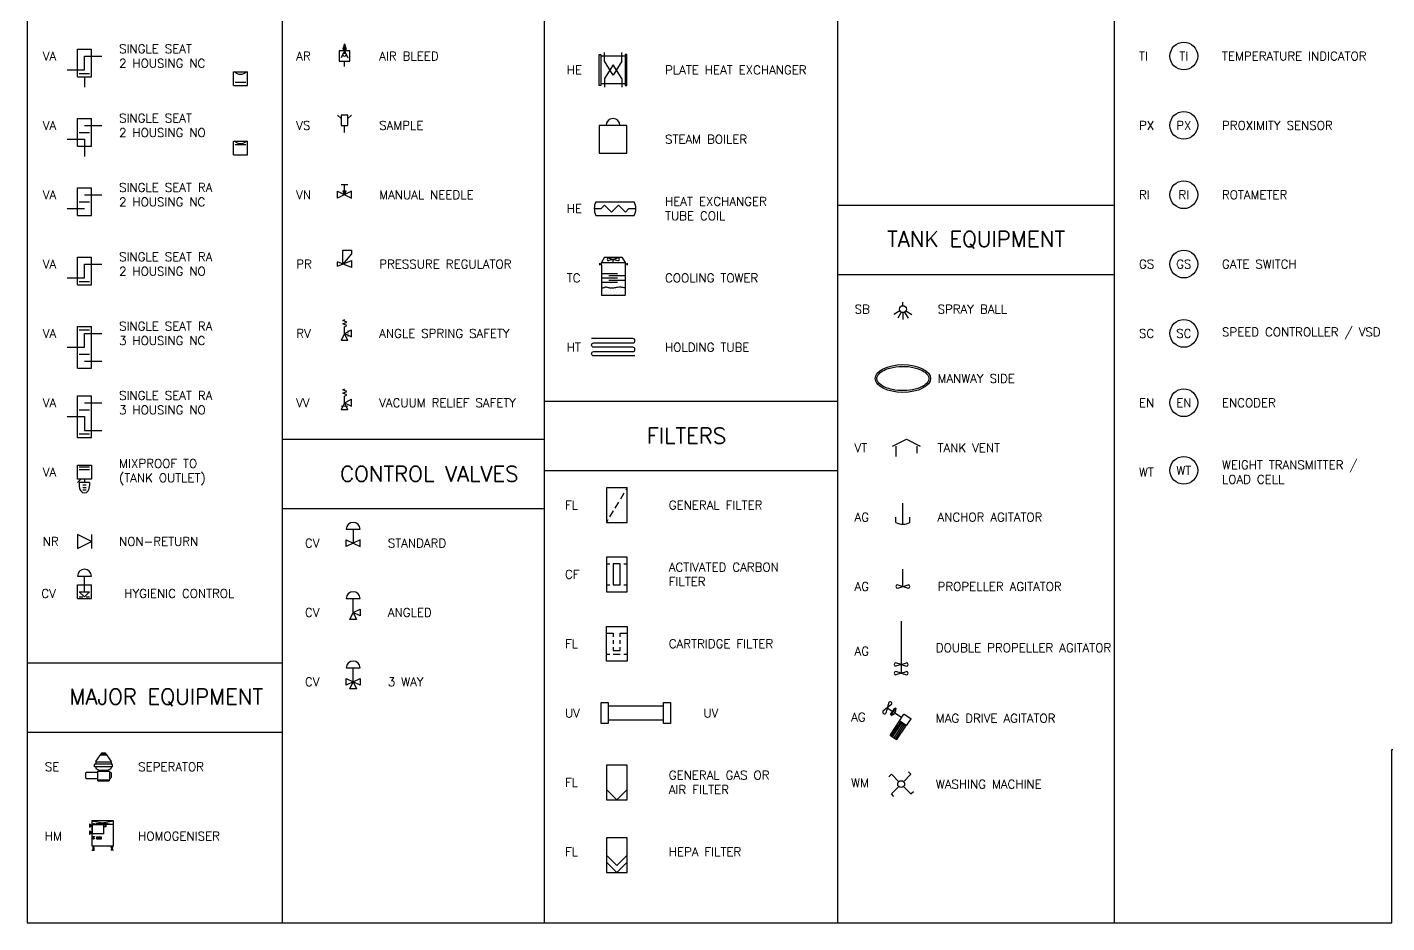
# Model space of a CAD drawing. Header units: millimetres. Extents: x -2 to 784, y -5 to 536.
# Drawn here: x -2.5 to 389.5, y -4.5 to 253.8 of the extents above; entities that cross this region are included whole.
import ezdxf
from ezdxf.enums import TextEntityAlignment as Align

# ---------------------------------------------------------------- set-up
doc = ezdxf.new("R2010")
doc.units = ezdxf.units.MM
doc.header["$MEASUREMENT"] = 0
for name, color, linetype in [('AMI_Equipment', 7, 'Continuous'), ('AMI_HygienicValves', 7, 'Continuous'), ('AMI_Instruments', 7, 'Continuous'), ('AMI_ServiceValves', 7, 'Continuous'), ('TEXT', 7, 'Continuous'), ('TEXT5', 1, 'Continuous')]:
    doc.layers.add(name, color=color, linetype=linetype)
doc.layers.add('MV', color=7, linetype='Continuous', plot=False)
doc.styles.add('AMI Standard', font='romans.shx')

# ---------------------------------------------------------------- blocks, each defined once
blk = doc.blocks.new('*U177')
at = {"color": 0, "linetype": 'ByBlock', "lineweight": -2}
for p, q in [((3, 5), (-3, 5)), ((-3, 5), (-3, -5)), ((3, 5), (2.57, 4.29)), ((3, -5), (3, 5)), ((0.51, 0.86), (-0.51, -0.86)), ((2.06, 3.43), (1.03, 1.71)), ((1.54, 2.57), (1.03, 1.71)), ((-1.03, -1.71), (-2.06, -3.43)), ((-2.57, -4.29), (-3, -5)), ((-3, -5), (3, -5))]:
    blk.add_line(p, q, dxfattribs=at)
blk = doc.blocks.new('AMI_Filter_ActivatedCarbon')
at = {"color": 0, "linetype": 'ByBlock', "lineweight": -2}
for p, q in [((-3, 0), (-3, -10)), ((3, 0), (-3, 0)), ((3, -10), (3, 0)), ((-3, -2), (-2, -2)), ((-1, -2), (-1, -8)), ((1, -2), (-1, -2)), ((1, -8), (1, -2)), ((2, -2), (3, -2)), ((-3, -8), (-2, -8)), ((-3, -10), (3, -10)), ((-1, -8), (1, -8)), ((2, -8), (3, -8))]:
    blk.add_line(p, q, dxfattribs=at)
blk = doc.blocks.new('AMI_Filter_Cartridge')
at = {"color": 0, "linetype": 'ByBlock', "lineweight": -2}
for p, q in [((-3, 0), (3, 0)), ((-3, -10), (-3, 0)), ((3, 0), (3, -10)), ((-3, -2), (-1, -2)), ((-1, -2), (-1, -3)), ((1, -2), (3, -2)), ((1, -3), (1, -2)), ((-1, -4), (-1, -5)), ((-1, -6), (-1, -7)), ((-1, -7), (1, -7)), ((1, -5), (1, -4)), ((1, -7), (1, -6)), ((-3, -8), (-2, -8)), ((3, -10), (-3, -10)), ((-1, -8), (1, -8)), ((2, -8), (3, -8))]:
    blk.add_line(p, q, dxfattribs=at)
blk = doc.blocks.new('*U235')
at = {"color": 0, "linetype": 'ByBlock', "lineweight": -2}
for points in [[(-10, 3), (-8, 3), (-8, -3), (-10, -3)], [(-8, -2), (8, -2), (8, 2), (-8, 2)], [(8, 3), (10, 3), (10, -3), (8, -3)]]:
    blk.add_lwpolyline(points, close=True, dxfattribs=at)
blk = doc.blocks.new('AMI_Filter_Gas(Air)')
at = {"color": 0, "linetype": 'ByBlock', "lineweight": -2}
for p, q in [((3, 0), (-3, 0)), ((-3, 0), (-3, -10)), ((3, -10), (3, 0)), ((0, -10), (-3, -7)), ((0, -10), (3, -7)), ((-3, -10), (3, -10))]:
    blk.add_line(p, q, dxfattribs=at)
blk = doc.blocks.new('AMI_FIlter_HEPA')
at = {"color": 0, "linetype": 'ByBlock', "lineweight": -2}
for p, q in [((-3, 0), (-3, -10)), ((3, 0), (-3, 0)), ((3, -10), (3, 0)), ((0, -8), (-3, -5)), ((0, -10), (-3, -7)), ((0, -8), (3, -5)), ((0, -10), (3, -7)), ((-3, -10), (3, -10))]:
    blk.add_line(p, q, dxfattribs=at)
blk = doc.blocks.new('*U196')
at = {"color": 7}
for points in [[(-0.62, 8), (0.62, 8)], [(-0.62, 7.62), (-0.62, 8)], [(0.62, 8), (0.62, 7.62)], [(-2.62, 4.56), (-2.38, 4.81)], [(-2.62, 4), (-2.62, 4.56)], [(2.62, 4), (-2.62, 4)], [(-2.38, 4.81), (2.38, 4.81)], [(-2.25, 5.36), (-2.25, 4.81)], [(-2.25, 4), (-2.25, 3.58)], [(-2.24, 5.44), (2.24, 5.44)], [(-2.21, 5.5), (-0.82, 7.5)], [(-0.82, 7.62), (-0.82, 7.5)], [(-0.82, 7.62), (0.82, 7.62)], [(-0.82, 7.5), (0.82, 7.5)], [(0.82, 7.62), (0.82, 7.5)], [(0.82, 7.5), (2.21, 5.5)], [(2.25, 5.36), (2.25, 4.81)], [(2.25, 4), (2.25, 3.58)], [(2.62, 4.56), (2.38, 4.81)], [(2.62, 4), (2.62, 4.56)], [(-5, 2.38), (-5.12, 2.25)], [(-5.12, 0.75), (-5.12, 2.25)], [(-5, 0.62), (-5.12, 0.75)], [(-1.75, 2.38), (-5, 2.38)], [(-5, 0.62), (-1.75, 0.62)], [(-2.25, 3.58), (-2.18, 3.47)], [(-2.18, 3.47), (-1.28, 3.01)], [(-1.75, 2.75), (1.75, 2.75)], [(-1.75, 2.75), (-1.75, 0.25)], [(-1.75, 0.25), (1.75, 0.25)], [(-1.62, 0), (-1.62, 0.25)], [(-1.62, 0), (1.62, 0)], [(-1.22, 3), (1.22, 3)], [(-1, 3), (-1, 2.75)], [(1, 3), (1, 2.75)], [(1.28, 3.01), (2.18, 3.47)], [(1.62, 0.25), (1.62, 0)], [(1.75, 2.75), (1.75, 0.25)], [(1.75, 2.38), (2.12, 2.38)], [(1.75, 0.75), (2.12, 0.75)], [(2.12, 2.38), (2.25, 2.25)], [(2.25, 0.88), (2.12, 0.75)], [(2.18, 3.47), (2.25, 3.58)], [(2.25, 2.25), (2.25, 0.88)]]:
    blk.add_lwpolyline(points, dxfattribs=at)
for centre, radius, start, end in [((-2, 5.36), 0.25, 147.5576, 180), ((2, 5.36), 0.25, 0, 32.4424), ((-1.22, 3.12), 0.125, 243.4357, 270), ((1.22, 3.12), 0.125, 270, 296.5642)]:
    blk.add_arc(centre, radius, start, end, dxfattribs=at)
blk = doc.blocks.new('AMI_Valve_AirBleed')
h = blk.add_hatch(color=256)
h.dxf.hatch_style = 1
h.paths.add_polyline_path([(-0.5, 5), (0.5, 5), (0, 6.5)])
for p, q in [((0, 4.5), (-1, 2.5)), ((0, 6.5), (-0.5, 5)), ((-0.5, 5), (0.5, 5)), ((0, 6.5), (0, 4.5)), ((0, 6.5), (0.5, 5)), ((0, 4.5), (1, 2.5)), ((0, 0), (0, 1.5))]:
    blk.add_line(p, q)
blk.add_lwpolyline([(-1.5, 1.5), (1.5, 1.5), (1.5, 4.5), (-1.5, 4.5)], close=True)
blk.add_circle((0, 3.38), 0.5)
blk = doc.blocks.new('*U229')
for p, q in [((-1, 4), (-2, 5)), ((1, 4), (2, 5)), ((0, 0), (0, 2))]:
    blk.add_line(p, q)
blk.add_lwpolyline([(-1, 2), (1, 2), (1, 5), (-1, 5)], close=True)
blk = doc.blocks.new('AMI_Equip_Homogeniser')
at = {"color": 0}
for p, q in [((0.12, 2.41), (0, 2.41)), ((0, 2.41), (0, 1.59)), ((0, 1.59), (0.12, 1.59)), ((0, 0.41), (0, -0.41)), ((0.12, 0.41), (0, 0.41)), ((0.12, 1.59), (0.12, 2.41)), ((0.68, 2.19), (0.12, 2.19)), ((0.68, 1.81), (0.12, 1.81)), ((0.12, -0.41), (0.12, 0.41)), ((0.74, 0.19), (0.12, 0.19)), ((0.44, 2.07), (0.17, 2)), ((0.5, 2), (0.17, 2)), ((0.44, 1.93), (0.17, 2)), ((0.17, 0), (0.5, 0)), ((0.23, 0.07), (0.5, 0)), ((0.23, -0.07), (0.5, 0)), ((6.88, 3.39), (0.62, 3.39)), ((0.62, 3.39), (0.62, 2.19)), ((6.88, 2.31), (0.62, 2.31)), ((0.62, 1.81), (0.62, 0.19)), ((0.74, -0.3), (0.74, 0.26)), ((0.74, 0.26), (0.84, 0.26)), ((0.84, -0.3), (0.84, 2.31)), ((0.84, 2.31), (4.04, 2.31)), ((1.05, 2.5), (3.81, 2.5)), ((1.05, 2.31), (1.05, 2.5)), ((1.1, 2.5), (1.1, 2.67)), ((1.1, 2.67), (1.33, 2.67)), ((1.33, 2.67), (1.33, 2.5)), ((1.93, 2.67), (2.17, 2.67)), ((1.93, 2.5), (1.93, 2.67)), ((2.17, 2.67), (2.17, 2.5)), ((2.21, 2.31), (2.21, 2.5)), ((2.25, 2.67), (2.49, 2.67)), ((2.25, 2.5), (2.25, 2.67)), ((2.49, 2.67), (2.49, 2.5)), ((2.76, 2.5), (2.76, 2.67)), ((2.76, 2.67), (2.99, 2.67)), ((2.99, 2.5), (2.99, 2.67)), ((3.03, 2.31), (3.03, 2.5)), ((3.05, 2.67), (3.05, 2.5)), ((3.05, 2.67), (3.28, 2.67)), ((3.28, 2.67), (3.28, 2.5)), ((3.56, 2.5), (3.56, 2.67)), ((3.56, 2.67), (3.79, 2.67)), ((3.79, 2.67), (3.79, 2.5)), ((3.81, 2.5), (3.81, 2.31)), ((4.04, 2.31), (4.04, -0.3)), ((4.69, 1.69), (4.04, 1.69)), ((4.54, 2.77), (4.21, 2.77)), ((4.21, 2.64), (4.21, 2.77)), ((4.21, 2.64), (4.54, 2.64)), ((4.25, 2.31), (4.25, 2.64)), ((4.5, 2.31), (4.5, 2.64)), ((4.54, 2.64), (4.54, 2.77)), ((4.69, 2.31), (4.69, 1.69)), ((6.88, -3.75), (6.88, 3.39)), ((0, -0.41), (0.12, -0.41)), ((0.74, -0.19), (0.12, -0.19)), ((0.62, -0.19), (0.62, -3.75)), ((0.62, -3.75), (6.88, -3.75)), ((0.84, -0.3), (0.74, -0.3)), ((4.04, -0.3), (0.84, -0.3))]:
    blk.add_line(p, q, dxfattribs=at)
for p, q in [((0.12, 2.41), (0, 2.41)), ((0, 2.41), (0, 1.59)), ((0.12, 2.41), (0, 2.41)), ((0, 2.41), (0, 1.59)), ((0, 1.59), (0.12, 1.59)), ((0, 1.59), (0.12, 1.59)), ((0, 0.41), (0, -0.41)), ((0.12, 0.41), (0, 0.41)), ((0, 0.41), (0, -0.41)), ((0.12, 0.41), (0, 0.41)), ((0.12, 1.59), (0.12, 2.41)), ((0.12, 1.59), (0.12, 2.41)), ((0.68, 2.19), (0.12, 2.19)), ((0.68, 2.19), (0.12, 2.19)), ((0.68, 1.81), (0.12, 1.81)), ((0.68, 1.81), (0.12, 1.81)), ((0.12, -0.41), (0.12, 0.41)), ((0.12, -0.41), (0.12, 0.41)), ((0.74, 0.19), (0.12, 0.19)), ((0.74, 0.19), (0.12, 0.19)), ((6.88, 3.39), (0.62, 3.39)), ((0.62, 3.39), (4.25, 2.77)), ((0.62, 3.39), (0.62, 2.19)), ((6.88, 3.39), (0.62, 3.39)), ((0.62, 3.39), (0.62, 2.19)), ((0.62, 2.31), (1.05, 2.4)), ((6.88, 2.31), (0.62, 2.31)), ((6.88, 2.31), (0.62, 2.31)), ((0.62, 1.81), (0.62, 0.19)), ((0.62, 1.81), (0.62, 0.19)), ((0.74, -0.3), (0.74, 0.26)), ((0.74, 0.26), (0.84, 0.26)), ((0.74, -0.3), (0.74, 0.26)), ((0.74, 0.26), (0.84, 0.26)), ((0.84, -0.3), (0.84, 2.31)), ((0.84, 2.31), (4.04, 2.31)), ((0.84, -0.3), (0.84, 2.31)), ((0.84, 2.31), (4.04, 2.31)), ((1.05, 2.5), (3.81, 2.5)), ((1.05, 2.31), (1.05, 2.5)), ((1.05, 2.5), (3.81, 2.5)), ((1.05, 2.31), (1.05, 2.5)), ((1.1, 2.5), (1.1, 2.67)), ((1.1, 2.67), (1.33, 2.67)), ((1.1, 2.5), (1.1, 2.67)), ((1.1, 2.67), (1.33, 2.67)), ((1.33, 2.67), (1.33, 2.5)), ((1.33, 2.67), (1.33, 2.5)), ((1.49, 2.5), (1.93, 2.53)), ((1.93, 2.67), (2.17, 2.67)), ((1.93, 2.5), (1.93, 2.67)), ((1.93, 2.67), (2.17, 2.67)), ((1.93, 2.5), (1.93, 2.67)), ((2.17, 2.67), (2.17, 2.5)), ((2.17, 2.67), (2.17, 2.5)), ((2.17, 2.58), (2.25, 2.6)), ((2.21, 2.31), (2.21, 2.5)), ((2.21, 2.31), (2.21, 2.5)), ((2.25, 2.67), (2.49, 2.67)), ((2.25, 2.5), (2.25, 2.67)), ((2.25, 2.67), (2.49, 2.67)), ((2.25, 2.5), (2.25, 2.67)), ((2.49, 2.65), (6.88, 3.39)), ((2.49, 2.67), (2.49, 2.5)), ((2.49, 2.67), (2.49, 2.5)), ((2.76, 2.5), (2.76, 2.67)), ((2.76, 2.67), (2.99, 2.67)), ((2.76, 2.5), (2.76, 2.67)), ((2.76, 2.67), (2.99, 2.67)), ((2.99, 2.5), (2.99, 2.67)), ((2.99, 2.5), (2.99, 2.67)), ((3.03, 2.31), (3.03, 2.5)), ((3.03, 2.31), (3.03, 2.5)), ((3.05, 2.67), (3.05, 2.5)), ((3.05, 2.67), (3.28, 2.67)), ((3.05, 2.67), (3.05, 2.5)), ((3.05, 2.67), (3.28, 2.67)), ((3.28, 2.67), (3.28, 2.5)), ((3.28, 2.67), (3.28, 2.5)), ((3.56, 2.5), (3.56, 2.67)), ((3.56, 2.67), (3.79, 2.67)), ((3.56, 2.5), (3.56, 2.67)), ((3.56, 2.67), (3.79, 2.67)), ((3.79, 2.67), (3.79, 2.5)), ((3.79, 2.67), (3.79, 2.5)), ((3.81, 2.5), (3.81, 2.31)), ((3.81, 2.5), (3.81, 2.31)), ((4.04, 2.31), (4.04, -0.3)), ((4.04, 2.31), (4.04, -0.3)), ((4.69, 1.69), (4.04, 1.69)), ((4.69, 1.69), (4.04, 1.69)), ((4.09, 0.1), (4.04, 0.1)), ((4.09, -0.23), (4.09, 0.1)), ((4.54, 2.77), (4.21, 2.77)), ((4.21, 2.64), (4.21, 2.77)), ((4.54, 2.77), (4.21, 2.77)), ((4.21, 2.64), (4.21, 2.77)), ((4.21, 2.64), (4.54, 2.64)), ((4.21, 2.64), (4.54, 2.64)), ((4.25, 2.31), (4.25, 2.64)), ((4.25, 2.31), (4.25, 2.64)), ((4.5, 2.31), (4.5, 2.64)), ((4.5, 2.31), (4.5, 2.64)), ((4.54, 2.64), (4.54, 2.77)), ((4.54, 2.64), (4.54, 2.77)), ((4.54, 2.72), (6.88, 2.31)), ((4.69, 2.31), (4.69, 1.69)), ((4.69, 2.31), (4.69, 1.69)), ((6.88, -3.75), (6.88, 3.39)), ((6.88, -3.75), (6.88, 3.39)), ((0, -0.41), (0.12, -0.41)), ((0, -0.41), (0.12, -0.41)), ((0.74, -0.19), (0.12, -0.19)), ((0.74, -0.19), (0.12, -0.19)), ((0.62, -0.19), (0.62, -3.75)), ((0.62, -0.19), (0.62, -3.75)), ((0.62, -3.75), (6.88, -3.75)), ((0.62, -3.75), (6.88, -3.75)), ((0.84, -0.3), (0.74, -0.3)), ((0.84, -0.3), (0.74, -0.3)), ((4.04, -0.3), (0.84, -0.3)), ((4.04, -0.3), (0.84, -0.3)), ((0.88, -3.75), (0.88, -4.24)), ((0.92, -1.18), (0.92, -1.06)), ((0.92, -1.06), (1.42, -1.06)), ((1.42, -1.18), (0.92, -1.18)), ((0.92, -1.58), (1.42, -1.58)), ((0.92, -1.71), (0.92, -1.58)), ((1.42, -1.71), (0.92, -1.71)), ((1.26, -4.24), (1.26, -3.75)), ((1.42, -1.06), (1.42, -1.18)), ((1.42, -1.58), (1.42, -1.71)), ((2.08, -1.23), (3.33, -1.23)), ((2.08, -1.85), (2.08, -1.23)), ((2.08, -1.35), (3.33, -1.35)), ((3.33, -1.85), (2.08, -1.85)), ((3.33, -1.23), (3.33, -1.85)), ((4.04, -0.23), (4.09, -0.23)), ((4.56, -3.86), (4.56, -3.75)), ((5.1, -3.86), (4.56, -3.86)), ((5.1, -3.75), (5.1, -3.86)), ((6.24, -4.24), (6.24, -3.75)), ((6.62, -3.75), (6.62, -4.24)), ((0.62, -5), (1.42, -5)), ((0.88, -4.09), (1.26, -4.09)), ((0.88, -4.24), (1.26, -4.24)), ((0.96, -4.24), (0.96, -5)), ((1.18, -4.24), (1.18, -5)), ((6.88, -5), (6.08, -5)), ((6.62, -4.09), (6.24, -4.09)), ((6.62, -4.24), (6.24, -4.24)), ((6.32, -4.24), (6.32, -5)), ((6.54, -4.24), (6.54, -5))]:
    blk.add_line(p, q)
at = {"linetype": 'Continuous'}
for p, q in [((0.44, 2.07), (0.17, 2)), ((0.5, 2), (0.17, 2)), ((0.44, 1.93), (0.17, 2)), ((0.17, 0), (0.5, 0)), ((0.23, 0.07), (0.5, 0)), ((0.23, -0.07), (0.5, 0))]:
    blk.add_line(p, q, dxfattribs=at)
at = {"color": 0}
blk.add_circle((4.38, 1.99), 0.281, dxfattribs=at)
for centre, radius in [((4.38, 1.99), 0.281), ((4.38, 1.99), 0.281), ((1.17, -1.27), 0.0896), ((1.17, -1.8), 0.0896), ((2.56, -1.61), 0.0625), ((2.68, -1.61), 0.0625), ((2.81, -1.61), 0.0625)]:
    blk.add_circle(centre, radius)
blk.add_arc((0.96, 2), 0.332, 109.8327, 250.1673, dxfattribs=at)
blk.add_arc((0.96, 2), 0.332, 109.8327, 250.1673)
blk.add_arc((0.96, 2), 0.332, 109.8327, 250.1673)
blk = doc.blocks.new('AMI_HeatExchanger_CoolingTower')
at = {"color": 0}
for p, q in [((-4, 9.31), (-4, 8.69)), ((-4, 9), (-3.44, 9)), ((-2.5, 11), (-3.44, 9.44)), ((-3.44, 9.44), (3.44, 9.44)), ((-3.44, 8.75), (-3.44, 9.44)), ((-3.44, 8.75), (-3.44, 0)), ((-2.5, 11), (2.5, 11)), ((1.3, 10.75), (-1.31, 10.04)), ((-1.31, 10.71), (1.3, 10)), ((0, 9.44), (0, 10.38)), ((2.5, 11), (3.44, 9.44)), ((3.44, 9.44), (3.44, 0)), ((4, 9), (3.44, 9)), ((4, 9.31), (4, 8.69)), ((-3.44, 6.25), (1.25, 6.25)), ((-3.44, 5), (1.25, 5)), ((3.44, 5.62), (-1.25, 5.62)), ((-1.25, 4.38), (3.44, 4.38)), ((-3.44, 3.75), (1.25, 3.75)), ((-3.4, 2.05), (-3.44, 2.05)), ((-3.44, 0), (3.44, 0)), ((-3.21, 2.06), (-3.4, 2.05)), ((-3.03, 2.09), (-3.21, 2.06)), ((-2.87, 2.14), (-3.03, 2.09)), ((-3.01, 1.39), (-3.01, 1.39)), ((-2.73, 2.19), (-2.87, 2.14)), ((-2.58, 2.24), (-2.73, 2.19)), ((-2.73, 0.55), (-2.73, 0.55)), ((-2.45, 2.28), (-2.58, 2.24)), ((-2.3, 2.32), (-2.45, 2.28)), ((-2.45, 1.95), (-2.45, 1.95)), ((-2.15, 2.33), (-2.3, 2.32)), ((-2.17, 1.11), (-2.17, 1.11)), ((-1.99, 2.32), (-2.15, 2.33)), ((-1.81, 2.28), (-1.99, 2.32)), ((-1.89, 0.27), (-1.89, 0.27)), ((-1.63, 2.24), (-1.81, 2.28)), ((-1.42, 2.19), (-1.63, 2.24)), ((-1.61, 1.67), (-1.61, 1.67)), ((-1.21, 2.14), (-1.42, 2.19)), ((-1.33, 0.83), (-1.33, 0.83)), ((-0.98, 2.09), (-1.21, 2.14)), ((-0.74, 2.06), (-0.98, 2.09)), ((-0.77, 1.39), (-0.77, 1.39)), ((-0.49, 2.05), (-0.74, 2.06)), ((-0.22, 2.06), (-0.49, 2.05)), ((-0.49, 0.55), (-0.49, 0.55)), ((0.06, 2.09), (-0.22, 2.06)), ((-0.21, 1.95), (-0.21, 1.95)), ((0.35, 2.14), (0.06, 2.09)), ((0.07, 1.11), (0.07, 1.11)), ((0.64, 2.19), (0.35, 2.14)), ((0.35, 0.27), (0.35, 0.27)), ((0.63, 1.67), (0.63, 1.67)), ((0.94, 2.24), (0.64, 2.19)), ((0.91, 0.83), (0.91, 0.83)), ((1.25, 2.28), (0.94, 2.24)), ((1.19, 2.23), (1.19, 2.23)), ((1.56, 2.32), (1.25, 2.28)), ((1.47, 1.39), (1.47, 1.39)), ((1.87, 2.33), (1.56, 2.32)), ((1.76, 0.55), (1.76, 0.55)), ((2.19, 2.32), (1.87, 2.33)), ((2.04, 1.95), (2.04, 1.95)), ((2.5, 2.29), (2.19, 2.32)), ((2.32, 1.11), (2.32, 1.11)), ((2.81, 2.24), (2.5, 2.29)), ((2.6, 0.27), (2.6, 0.27)), ((3.12, 2.2), (2.81, 2.24)), ((2.88, 1.67), (2.88, 1.67)), ((3.44, 2.15), (3.12, 2.2)), ((3.16, 0.83), (3.16, 0.83)), ((3.44, 2.15), (3.44, 2.15))]:
    blk.add_line(p, q, dxfattribs=at)
for centre, radius, start, end in [((-1.41, 10.38), 0.352, 74.6476, 285.3524), ((1.41, 10.38), 0.393, 254.6476, 105.3524)]:
    blk.add_arc(centre, radius, start, end, dxfattribs=at)
blk = doc.blocks.new('*U199')
at = {"extrusion": (1.22465e-16, 0, -1)}
for p, q in [((2, 0), (-2, 2)), ((-2, 2), (-2, -2)), ((-2, -2), (2, 0)), ((2, 2), (2, -2))]:
    blk.add_line(p, q, dxfattribs=at)
blk = doc.blocks.new('*U230')
h = blk.add_hatch(color=256)
h.dxf.hatch_style = 1
h.paths.add_polyline_path([(0.5, 1), (-0.5, 1), (0, 0)])
at = {"color": 0, "linetype": 'ByBlock', "lineweight": -2}
for p, q in [((2, 1), (-2, -1)), ((-2, 1), (2, -1)), ((-2, -1), (-2, 1)), ((2, -1), (2, 1))]:
    blk.add_line(p, q, dxfattribs=at)
for p, q in [((-1, 3), (1, 3)), ((0.5, 1), (-0.5, 1)), ((-0.5, 1), (0, 0)), ((0, 0), (0, 3)), ((0, 0), (0.5, 1))]:
    blk.add_line(p, q)
blk = doc.blocks.new('*U206')
for p, q in [((-2, 2), (2, 2)), ((-2, -2), (-2, 2)), ((2, -2), (2, 2)), ((-2, -6), (-2, -2)), ((2, -6), (2, -2)), ((-2, -6), (2, -6)), ((-1.5, -5), (1.5, -5))]:
    blk.add_line(p, q)
blk = doc.blocks.new('*U205')
for p, q in [((-2, 2), (2, 2)), ((-2, -2), (-2, 2)), ((2, -2), (2, 2)), ((-2, -6), (-2, -2)), ((-1.5, -2), (1.5, -2)), ((2, -6), (2, -2)), ((-2, -6), (2, -6))]:
    blk.add_line(p, q)
blk = doc.blocks.new('*U204')
for p, q in [((-2, 2), (2, 2)), ((-2, -2), (-2, 2)), ((2, -2), (2, 2)), ((-2, -6), (-2, -2)), ((-1.5, -2), (1.5, -2)), ((2, -6), (2, -2)), ((-2, -6), (2, -6))]:
    blk.add_line(p, q)
blk = doc.blocks.new('*U203')
for p, q in [((-2, 2), (2, 2)), ((-2, -2), (-2, 2)), ((2, -2), (2, 2)), ((-2, -6), (-2, -2)), ((2, -6), (2, -2)), ((-2, -6), (2, -6)), ((-1.5, -5), (1.5, -5))]:
    blk.add_line(p, q)
blk = doc.blocks.new('*U202')
for p, q in [((-2, 2), (2, 2)), ((-2, -2), (-2, 2)), ((-1.5, 1), (1.5, 1)), ((2, -2), (2, 2)), ((-2, -6), (-2, -2)), ((2, -6), (2, -2)), ((-2, -10), (-2, -6)), ((-1.5, -6), (1.5, -6)), ((2, -10), (2, -6)), ((-2, -10), (2, -10))]:
    blk.add_line(p, q)
blk = doc.blocks.new('*U201')
for p, q in [((-2, 2), (2, 2)), ((-2, -2), (-2, 2)), ((2, -2), (2, 2)), ((-2, -6), (-2, -2)), ((-1.5, -2), (1.5, -2)), ((2, -6), (2, -2)), ((-2, -10), (-2, -6)), ((2, -10), (2, -6)), ((-2, -10), (2, -10)), ((-1.5, -9), (1.5, -9))]:
    blk.add_line(p, q)
blk = doc.blocks.new('*U245')
at = {"color": 0, "linetype": 'ByBlock', "lineweight": -2}
for p, q in [((-2, 4), (2, 4)), ((0, 4), (0, 0)), ((2, 1), (-2, -1)), ((-2, 1), (2, -1)), ((-2, -1), (-2, 1)), ((2, -1), (2, 1))]:
    blk.add_line(p, q, dxfattribs=at)
blk.add_arc((0, 4), 2, 0, 180, dxfattribs=at)
blk = doc.blocks.new('*U231')
for p, q in [((0, 0), (0, 4)), ((0, 4), (2.5, 4)), ((2.5, 4), (2.5, 3)), ((2.5, 3), (0, 0))]:
    blk.add_line(p, q)
at = {"color": 0, "linetype": 'ByBlock', "lineweight": -2}
for p, q in [((-1.5, -0.625), (2.5, 1)), ((-1.5, -0.625), (-1.5, 0.625)), ((2.5, -1), (-1.5, 0.625)), ((2.5, 1), (2.5, -1))]:
    blk.add_line(p, q, dxfattribs=at)
blk = doc.blocks.new('*U160')
at = {"color": 0, "linetype": 'ByBlock', "lineweight": -2}
for p, q in [((-0.45, 3.7), (0.12, 4)), ((0, 0), (-1, -2)), ((0.69, 3.26), (-0.45, 3.7)), ((-0.45, 2.75), (0.69, 3.26)), ((0.69, 2.25), (-0.45, 2.75)), ((0, 1.92), (0.69, 2.25)), ((0, 0), (0, 1.92)), ((0, 0), (2, 1)), ((0, 0), (2, -1)), ((1, -2), (0, 0)), ((2, -1), (2, 1)), ((1, -2), (-1, -2))]:
    blk.add_line(p, q, dxfattribs=at)
at = {"color": 0, "linetype": 'ByBlock', "lineweight": -2, "const_width": 0.25}
blk.add_lwpolyline([(1, 1), (1, -1)], dxfattribs=at)
blk = doc.blocks.new('*U200')
for p, q in [((-1.5, 1.5), (1.5, 1.5)), ((-1.5, 0.75), (1.5, 0.75)), ((-1, -2), (-2, -3))]:
    blk.add_line(p, q)
blk.add_lwpolyline([(-2, 2), (2, 2), (2, -2), (-2, -2)], close=True)
blk = doc.blocks.new('*U197')
for p, q in [((-2, 4), (2, 4)), ((0, 0), (0, 4)), ((-2, -1), (-2, 1)), ((-2, 1), (0, 0)), ((0, 0), (-2, -1)), ((-1, -2), (0, 0)), ((0, 0), (2, 1)), ((2, -1), (0, 0)), ((0, 0), (1, -2)), ((2, 1), (2, -1)), ((1, -2), (-1, -2))]:
    blk.add_line(p, q)
blk.add_arc((0, 4), 2, 0, 180)
blk = doc.blocks.new('*U234')
for p, q in [((7, 8), (-7, 8)), ((-5, 5), (-5, 10)), ((5, 5), (5, 10)), ((0, -3), (-5, 5)), ((0, 3), (-5, -5)), ((5, 5), (0, -3)), ((5, -5), (0, 3)), ((-5, -5), (-5, -10)), ((5, -5), (5, -10)), ((7, -8), (-7, -8))]:
    blk.add_line(p, q)
for points in [[(-8, 9), (-7, 9), (-7, -9), (-8, -9)], [(8, 9), (7, 9), (7, -9), (8, -9)]]:
    blk.add_lwpolyline(points, close=True)
blk = doc.blocks.new('AMI_HeatExchanger_SteamBoiler')
at = {"color": 0, "linetype": 'ByBlock', "lineweight": -2}
for p, q in [((0, 8), (0, 0)), ((8, 8), (0, 8)), ((8, 0), (8, 8)), ((0, 0), (8, 0))]:
    blk.add_line(p, q, dxfattribs=at)
blk.add_arc((4, 8), 2, 0, 180, dxfattribs=at)
blk = doc.blocks.new('*U176')
at = {"color": 0, "linetype": 'ByBlock', "lineweight": -2}
for p, q in [((0, 0), (2, 0)), ((0.5, 2), (11.5, 2)), ((2, 0), (3, 1)), ((3, 1), (5, -1)), ((5, -1), (7, 1)), ((7, 1), (9, -1)), ((9, -1), (10, 0)), ((10, 0), (12, 0)), ((0.5, -2), (11.5, -2))]:
    blk.add_line(p, q, dxfattribs=at)
for centre, radius, start, end in [((4.25, 0), 4.25, 151.9275, 208.0725), ((7.67, 0), 4.32, 332.4221, 27.5779)]:
    blk.add_arc(centre, radius, start, end, dxfattribs=at)
blk = doc.blocks.new('*U198')
at = {"color": 0}
for p, q in [((-2, 4), (2, 4)), ((0, 0), (0, 4)), ((-1, -2), (0, 0)), ((0, 0), (2, 1)), ((2, -1), (0, 0)), ((0, 0), (1, -2)), ((2, 1), (2, -1)), ((1, -2), (-1, -2))]:
    blk.add_line(p, q, dxfattribs=at)
blk.add_arc((0, 4), 2, 0, 180, dxfattribs=at)
blk = doc.blocks.new('AMI_SSVA_1H_NC')
at = {"color": 0}
for p, q in [((-2, 2), (2, 2)), ((-2, -2), (-2, 2)), ((2, -2), (2, 2)), ((-2, -2), (2, -2)), ((-1.5, -1), (1.5, -1))]:
    blk.add_line(p, q, dxfattribs=at)
blk.add_arc((0, 3.65), 2.4, 223.2638, 316.7362, dxfattribs=at)
blk = doc.blocks.new('*U158')
at = {"color": 0}
for p, q in [((-2, 2), (2, 2)), ((-2, -2), (-2, 2)), ((-1.5, 1), (1.5, 1)), ((2, -2), (2, 2)), ((-2, -2), (2, -2))]:
    blk.add_line(p, q, dxfattribs=at)
blk.add_arc((0, 3.65), 2.4, 223.2638, 316.7362, dxfattribs=at)
blk = doc.blocks.new('AMI_ThinkTop3Sol_180Deg')
for p, q in [((0, 0), (0, -1)), ((1.5, -1), (-1.5, -1)), ((-1.5, -1), (-1.5, -2)), ((0.5, -1.75), (-0.5, -1.75)), ((0.5, -2.5), (-0.5, -2.5)), ((0.5, -3.25), (-0.5, -3.25)), ((1.5, -1), (1.5, -2))]:
    blk.add_line(p, q)
blk.add_ellipse((0, -2), major_axis=(0, -2), ratio=0.75, start_param=-1.570796, end_param=1.570796)
blk = doc.blocks.new('*U161')
at = {"color": 0, "linetype": 'ByBlock', "lineweight": -2}
for p, q in [((-0.45, 3.7), (0.12, 4)), ((0, 0), (-1, -2)), ((0.69, 3.26), (-0.45, 3.7)), ((-0.45, 2.75), (0.69, 3.26)), ((0.69, 2.25), (-0.45, 2.75)), ((0, 1.92), (0.69, 2.25)), ((0, 0), (0, 1.92)), ((0, 0), (2, 1)), ((0, 0), (2, -1)), ((1, -2), (0, 0)), ((2, -1), (2, 1)), ((1, -2), (-1, -2))]:
    blk.add_line(p, q, dxfattribs=at)
at = {"color": 0, "linetype": 'ByBlock', "lineweight": -2, "const_width": 0.25}
blk.add_lwpolyline([(1, -1), (-1, -1)], dxfattribs=at)
blk = doc.blocks.new('AMI_TankEquip_Agitator-Anchor')
at = {"color": 0, "linetype": 'ByBlock', "lineweight": -2}
for p, q in [((0, -6), (0, 0)), ((-2, -5.5), (-2, -4)), ((2, -5.5), (2, -4))]:
    blk.add_line(p, q, dxfattribs=at)
blk.add_arc((0, -1.75), 4.25, 241.9275, 298.0725, dxfattribs=at)
blk = doc.blocks.new('AMI_TankEquip_Agitator-Propeller')
at = {"color": 0, "linetype": 'ByBlock', "lineweight": -2}
for p, q in [((0, -5), (0, 0)), ((-1.5, -5.5), (1.5, -4.5)), ((-1.5, -4.5), (1.5, -5.5))]:
    blk.add_line(p, q, dxfattribs=at)
for centre, start, end in [((-1.5, -5), 90, 270), ((1.5, -5), 270, 90)]:
    blk.add_arc(centre, 0.5, start, end, dxfattribs=at)
blk = doc.blocks.new('AMI_TankEquip_SprayBall')
at = {"color": 0, "linetype": 'ByBlock', "lineweight": -2}
for p, q in [((0, -1), (0, 0)), ((-0.87, -2.5), (-2.6, -3.5)), ((-0.5, -2.87), (-1.5, -4.6)), ((0, -3), (0, -5)), ((0.5, -2.87), (1.5, -4.6)), ((0.87, -2.5), (2.6, -3.5))]:
    blk.add_line(p, q, dxfattribs=at)
blk.add_circle((0, -2), 1, dxfattribs=at)
blk = doc.blocks.new('AMI_TankEquip_ManwaySide')
blk.add_ellipse((0, 0), major_axis=(8, 0), ratio=0.5)
blk.add_open_spline([(7.5, 0), (7.5, 0.26), (7.44, 0.51), (7.16, 1.04), (6.94, 1.32), (6.35, 1.85), (5.98, 2.1), (4.71, 2.76), (3.66, 3.1), (1.34, 3.49), (0.07, 3.55), (-2.36, 3.37), (-3.53, 3.13), (-5.23, 2.51), (-5.85, 2.19), (-6.72, 1.55), (-7.02, 1.24), (-7.4, 0.62), (-7.49, 0.33), (-7.51, -0.26), (-7.43, -0.55), (-7.08, -1.16), (-6.8, -1.48), (-6.03, -2.07), (-5.55, -2.35), (-4.43, -2.82), (-3.79, -3.02), (-2.06, -3.4), (-0.9, -3.52), (1.4, -3.48), (2.55, -3.33), (4.57, -2.8), (5.45, -2.43), (6.54, -1.71), (6.88, -1.39), (7.33, -0.77), (7.46, -0.47), (7.5, -0.12), (7.5, -0.06), (7.5, 0)], degree=3, knots=[0, 0, 0, 0, 0.255259, 0.255259, 0.510519, 0.510519, 0.765778, 0.765778, 1.242293, 1.242293, 1.718808, 1.718808, 2.195323, 2.195323, 2.545652, 2.545652, 2.837897, 2.837897, 3.130141, 3.130141, 3.422386, 3.422386, 3.714631, 3.714631, 4.006875, 4.006875, 4.29912, 4.29912, 4.745041, 4.745041, 5.190962, 5.190962, 5.636883, 5.636883, 5.93099, 5.93099, 6.225096, 6.225096, 6.283185, 6.283185, 6.283185, 6.283185])
blk = doc.blocks.new('*U236')
for p, q in [((-4, 2.5), (0, 4.5)), ((0, 4.5), (4, 2.5)), ((-3, 2.5), (-3, -0.5)), ((3, 2.5), (3, 0.5))]:
    blk.add_line(p, q)
blk = doc.blocks.new('agitatorProp')
for p, q in [((0, 0), (0, -15)), ((-2, -12.5), (-2, -12.5)), ((-2, -15), (-2, -15)), ((0, -12.5), (-1.5, -12)), ((0, -12.5), (-1.5, -13)), ((0, -15), (-1.5, -14.5)), ((0, -15), (-1.5, -15.5)), ((0, -12.5), (1.5, -12)), ((0, -12.5), (1.5, -13)), ((0, -15), (1.5, -14.5)), ((0, -15), (1.5, -15.5)), ((2, -12.5), (2, -12.5)), ((2, -15), (2, -15))]:
    blk.add_line(p, q)
for centre, start, end in [((-1.5, -12.5), 90, 180), ((-1.5, -12.5), 180, 270), ((-1.5, -15), 90, 180), ((-1.5, -15), 180, 270), ((1.5, -12.5), 0, 90), ((1.5, -12.5), 270, 0), ((1.5, -15), 0, 90), ((1.5, -15), 270, 0)]:
    blk.add_arc(centre, 0.5, start, end)
blk = doc.blocks.new('motorGearBox')
for p, q in [((0.45, 2.4), (0.55, 2.5)), ((0.45, -2.4), (0.45, 2.4)), ((10.45, 1.5), (0.45, 1.5)), ((10.45, 0.5), (0.45, 0.5)), ((0.55, 2.5), (10.35, 2.5)), ((10.35, 2.5), (10.45, 2.4)), ((10.45, 2.4), (10.45, -2.4)), ((10.45, -0.5), (0.45, -0.5)), ((10.45, -1.5), (0.45, -1.5)), ((0.55, -2.5), (0.45, -2.4)), ((10.35, -2.5), (0.55, -2.5)), ((10.35, -2.5), (10.45, -2.4))]:
    blk.add_line(p, q)
for points in [[(-4.9, -2.5), (-0.1, -2.5), (0, -2.4), (0, 2.4), (-0.1, 2.5), (-4.9, 2.5), (-5, 2.4), (-5, -2.4)], [(0.15, -2.5), (0.4, -2.5), (0.4, 2.5), (0.15, 2.5)]]:
    blk.add_lwpolyline(points, close=True)
blk = doc.blocks.new('MAGDRIVEAGITATOR')
at = {"color": 0, "linetype": 'ByBlock', "lineweight": -2}
for p, q in [((-0.83, 2.36), (-3.32, 0.41)), ((-1.66, 2.91), (-2.49, -0.14)), ((-2.08, 1.38), (-0.51, 0.34)), ((0, 0), (2.08, -1.39))]:
    blk.add_line(p, q, dxfattribs=at)
for p, q in [((-1.12, -0.58), (0.11, 1.27)), ((-0.01, 0.94), (-0.87, -0.35)), ((0.43, 0.65), (-0.43, -0.65)), ((0.43, 0.65), (-0.01, 0.94)), ((0.55, 0.97), (0.11, 1.27)), ((-0.68, -0.88), (-1.12, -0.58)), ((-0.43, -0.65), (-0.87, -0.35))]:
    blk.add_line(p, q)
for centre, start, end in [((-2.91, 0.14), 146.3099, 326.3099), ((-1.24, 2.63), 326.3099, 146.3099)]:
    blk.add_arc(centre, 0.5, start, end, dxfattribs=at)
at = {"xscale": -0.4728591836673934, "yscale": 0.4728591836673935, "zscale": 0.4728591836673935, "rotation": 56.30993247401982}
blk.add_blockref('motorGearBox', (2.41, -3.03), dxfattribs=at)
blk = doc.blocks.new('Toftejorg')
for p, q in [((-2.83, 2.83), (-3.54, 2.12)), ((-2.83, 2.83), (-0.71, 0.71)), ((0.71, 0.71), (2.83, 2.83)), ((2.83, 2.83), (2.12, 3.54)), ((-2.83, -2.83), (-0.71, -0.71)), ((-2.12, -3.54), (-2.83, -2.83)), ((0.71, -0.71), (2.83, -2.83)), ((2.83, -2.83), (3.54, -2.12))]:
    blk.add_line(p, q)
blk.add_circle((0, 0), 1)
blk = doc.blocks.new('AMI_Equipment_HoldingTube')
at = {"color": 0}
blk.add_lwpolyline([(0, 0), (-47.5, 0, -0.414214), (-50, 2.5), (-50, 2.5, -0.414214), (-47.5, 5), (-2.5, 5, 0.414214), (0, 7.5), (0, 7.5, 0.414214), (-2.5, 10), (-47.5, 10, -0.414214), (-50, 12.5), (-50, 12.5, -0.414214), (-47.5, 15), (-2.5, 15, 0.414214), (0, 17.5), (0, 17.5, 0.414214), (-2.5, 20), (-50, 20)], format="xyb", dxfattribs=at)
blk = doc.blocks.new('AMI_InstrumentType')
blk.add_circle((0, 0), 4)
at = {"style": 'AMI Standard'}
blk.add_attdef('TYPE', text='', height=2.5, dxfattribs=at).set_placement((0, 0), align=Align.MIDDLE_CENTER)
blk = doc.blocks.new('*U249')
at = {"color": 0}
for p, q in [((-2, 6.5), (2, 6.5)), ((0, 4), (0, 6.5))]:
    blk.add_line(p, q, dxfattribs=at)
for p, q in [((-2, 4), (2, 4)), ((-2, 0), (-2, 4)), ((0, 2), (0, 4)), ((2, 0), (2, 4)), ((-2, 0), (2, 0)), ((-1.5, 2), (1.5, 2)), ((-1.5, 2), (0, 0.5)), ((-1.5, 0.5), (-0.5, 0.5)), ((0, 0.5), (1.5, 2)), ((0.5, 0.5), (1.5, 0.5))]:
    blk.add_line(p, q)
blk.add_arc((0, 6.5), 2, 0, 180, dxfattribs=at)

msp = doc.modelspace()

# ---------------------------------------------------------------- linework, layer by layer
for p, q in [((71.08, -4.5, 350.98), (71.08, 535.5, 350.98)), ((146.67, -4.5, 350.98), (146.67, 535.5, 350.98)), ((231.25, -4.5, 350.98), (231.25, 535.5, 350.98)), ((311, -4.5, 350.98), (311, 535.5, 350.98)), ((231.25, 202.5, 352.97), (311, 202.5, 733.36)), ((231.25, 182.5, 352.97), (311, 182.5, 733.36)), ((146.67, 146, -52.47), (231.25, 146, 350.98)), ((71.17, 135), (146.67, 135, 360.12)), ((146.67, 126, -52.47), (231.25, 126, 350.98)), ((71.17, 115), (146.67, 115, 360.12)), ((-2.5, 70.5, 20.27), (71.08, 70.5, 371.25)), ((-2.5, 50.5, 20.27), (71.08, 50.5, 371.25))]:
    msp.add_line(p, q)
at = {"layer": 'AMI_HygienicValves'}
for p, q in [((14, 241.5), (14, 245.5)), ((14, 245.5), (19, 245.5)), ((9, 241.5), (14, 241.5)), ((14, 239.5), (14, 236.5)), ((14, 225.5), (19, 225.5)), ((9, 221.5), (14, 221.5)), ((14, 221.5), (14, 216.5)), ((14, 205.5), (19, 205.5)), ((9, 201.5), (14, 201.5)), ((14, 185.5), (19, 185.5)), ((14, 181.5), (14, 185.5)), ((9, 181.5), (14, 181.5)), ((14, 161.5), (14, 165.5)), ((14, 165.5), (19, 165.5)), ((9, 161.5), (14, 161.5)), ((14, 157.5), (19, 157.5)), ((14, 145.5), (19, 145.5)), ((9, 141.5), (14, 141.5)), ((14, 141.5), (14, 137.5)), ((14, 137.5), (19, 137.5))]:
    msp.add_line(p, q, dxfattribs=at)
at = {"layer": 'MV'}
msp.add_lwpolyline([(-2.5, 535.5), (-2.5, -4.5), (391, -4.5), (391, 45.5), (784.5, 45.5), (784.5, 535.5), (-2.5, 535.5)], dxfattribs=at)

# ---------------------------------------------------------------- block references
at = {"xscale": 0.5, "yscale": 0.5, "zscale": 0.5}
msp.add_blockref('*U234', (166.42, 241.5, 350.98), dxfattribs=at)
for name, p in [('AMI_SSVA_1H_NC', (59, 239)), ('AMI_HeatExchanger_SteamBoiler', (162.42, 217.5, 350.98)), ('*U158', (59, 219)), ('*U176', (161, 201.5, 350.98)), ('AMI_HeatExchanger_CoolingTower', (166.5, 176.5, 350.98))]:
    msp.add_blockref(name, p)
at = {"layer": 'AMI_Equipment'}
for name, p in [('AMI_TankEquip_SprayBall', (250, 174.5)), ('AMI_TankEquip_ManwaySide', (250, 152.5)), ('*U236', (251, 130.5)), ('*U177', (167.5, 116)), ('AMI_TankEquip_Agitator-Anchor', (250, 116.5)), ('AMI_Filter_ActivatedCarbon', (167.5, 101)), ('AMI_TankEquip_Agitator-Propeller', (250, 97.5)), ('agitatorProp', (249.5, 82.5)), ('AMI_Filter_Cartridge', (167.5, 81)), ('*U235', (173, 56)), ('MAGDRIVEAGITATOR', (247.58, 56.12)), ('*U196', (19.5, 36.5)), ('AMI_Filter_Gas(Air)', (167.5, 41)), ('Toftejorg', (249.5, 35.5)), ('AMI_Equip_Homogeniser', (15.5, 21.5)), ('AMI_FIlter_HEPA', (167.5, 20))]:
    msp.add_blockref(name, p, dxfattribs=at)
at = {"layer": 'AMI_HygienicValves'}
for name, p in [('*U206', (14, 245.5)), ('*U205', (14, 225.5)), ('*U204', (14, 205.5)), ('*U203', (14, 185.5)), ('*U202', (14, 165.5)), ('*U201', (14, 145.5)), ('*U200', (14, 125.5)), ('AMI_ThinkTop3Sol_180Deg', (14, 123.5)), ('*U199', (14, 105.5)), ('*U249', (14, 89))]:
    msp.add_blockref(name, p, dxfattribs=at)
at = {"layer": 'AMI_Instruments'}
for p, values in [((331, 245.5), {'TYPE': 'TI'}), ((331, 225.5), {'TYPE': 'PX'}), ((331, 205.5), {'TYPE': 'RI'}), ((331, 185.5), {'TYPE': 'GS'}), ((331, 165.5), {'TYPE': 'SC'}), ((331, 145.5), {'TYPE': 'EN'}), ((331, 126), {'TYPE': 'WT'})]:
    msp.add_blockref('AMI_InstrumentType', p, dxfattribs=at).add_auto_attribs(values)
at = {"layer": 'AMI_ServiceValves'}
for name, p in [('AMI_Valve_AirBleed', (89, 242.5)), ('*U229', (89, 223.5)), ('*U230', (89, 205.5)), ('*U231', (88.5, 185.5)), ('*U160', (89, 165.5)), ('*U161', (89, 145.5)), ('*U245', (91.5, 105)), ('*U198', (91.5, 85)), ('*U197', (91.5, 65))]:
    msp.add_blockref(name, p, dxfattribs=at)
at = {"layer": 'TEXT', "xscale": 0.25, "yscale": 0.25, "zscale": 0.25}
msp.add_blockref('AMI_Equipment_HoldingTube', (172.75, 159), dxfattribs=at)

# ---------------------------------------------------------------- texts
at = {"layer": 'TEXT', "char_height": 2.5, "attachment_point": 4, "style": 'AMI Standard'}
for s, width, insert in [('SINGLE SEAT\\P2 HOUSING NC', 50, (24, 245.5)), ('VA', 43.5499, (2, 245.5)), ('AR', 43.5499, (75.08, 245.5, 350.98)), ('AIR BLEED', 43.5499, (99, 245.5)), ('TI', 43.5499, (318.08, 245.5, 350.98)), ('TEMPERATURE INDICATOR', 44, (342, 245.5)), ('HE', 43.5499, (153.08, 241.5, 350.98)), ('PLATE HEAT EXCHANGER ', 42.8125, (181.42, 241.5, 350.98)), ('SINGLE SEAT\\P2 HOUSING NO', 50, (24, 225.5)), ('VA', 43.5499, (2, 225.5)), ('VS', 43.5499, (75.08, 225.5, 350.98)), ('SAMPLE', 43.5499, (99, 225.5)), ('PX', 43.5499, (318.08, 225.5, 350.98)), ('PROXIMITY SENSOR', 44, (342, 225.5)), ('STEAM BOILER', 36.658, (181.42, 221.5, 350.98)), ('SINGLE SEAT RA\\P2 HOUSING NC ', 50, (24, 205.5)), ('VA', 43.5499, (2, 205.5)), ('VN', 43.5499, (75.08, 205.5, 350.98)), ('MANUAL NEEDLE', 50.178, (99, 205.5)), ('HEAT EXCHANGER TUBE COIL ', 36.658, (181.42, 201.5, 350.98)), ('RI', 43.5499, (318.08, 205.5, 350.98)), ('ROTAMETER ', 29.5451, (342, 205.5)), ('HE', 43.5499, (153.08, 201.5, 350.98)), ('SINGLE SEAT RA\\P2 HOUSING NO ', 50, (24, 185.5)), ('VA', 43.5499, (2, 185.5)), ('PR', 43.5499, (75.08, 185.5, 350.98)), ('PRESSURE REGULATOR', 50.178, (99, 185.5)), ('GS', 43.5499, (318.08, 185.5, 350.98)), ('GATE SWITCH', 44, (342, 185.5)), ('TC', 43.5499, (153.08, 181.5, 350.98)), ('SB', 43.5499, (236.08, 172.5, 350.98)), ('SPRAY BALL', 43.5499, (260, 172.5)), ('SINGLE SEAT RA\\P3 HOUSING NC', 50, (24, 165.5)), ('VA', 43.5499, (2, 165.5)), ('RV', 43.5499, (75.08, 165.5, 350.98)), ('ANGLE SPRING SAFETY', 43.5499, (99, 165.5)), ('SC', 43.5499, (318.08, 165.5, 350.98)), ('SPEED CONTROLLER / VSD', 44, (342, 165.5)), ('HT', 43.5499, (153.08, 161.5, 350.98)), ('MANWAY SIDE', 43.5499, (260, 152.5)), ('VA', 43.5499, (2, 145.5)), ('SINGLE SEAT RA\\P3 HOUSING NO', 50, (24, 145.5)), ('VV', 43.5499, (75.08, 145.5, 350.98)), ('VACUUM RELIEF SAFETY', 49, (99, 145.5)), ('EN', 43.5499, (318.08, 145.5, 350.98)), ('ENCODER', 44, (342, 145.5)), ('VT', 43.5499, (236.08, 132.5, 350.98)), ('TANK VENT', 43.5499, (260, 132.5)), ('VA', 43.5499, (2, 125.5)), ('MIXPROOF TO \\P(TANK OUTLET)', 40, (24, 125.5)), ('WT', 43.5499, (318.08, 125.5, 350.98)), ('WEIGHT TRANSMITTER / LOAD CELL', 44, (342, 125.5)), ('FL', 43.5499, (152.58, 116, 350.98)), ('GENERAL FILTER', 36, (182.5, 116)), ('AG', 43.5499, (236.08, 112.5, 350.98)), ('ANCHOR AGITATOR', 37, (260, 112.5)), ('NR', 43.5499, (2, 105.5)), ('NON-RETURN', 50.178, (24, 105.5)), ('CV', 43.5499, (77.58, 105, 350.98)), ('STANDARD', 43.5499, (101.5, 105)), ('ACTIVATED CARBON FILTER', 36, (182.5, 96)), ('CF', 43.5499, (152.58, 96, 350.98)), ('CV', 43.5499, (1.58, 90.5, 350.98)), ('HYGIENIC CONTROL', 43.5499, (25.5, 90.5)), ('AG', 43.5499, (236.08, 92.5, 350.98)), ('PROPELLER AGITATOR', 42.2871, (260, 92.5)), ('CV', 43.5499, (77.58, 85, 350.98)), ('ANGLED', 43.5499, (101.5, 85)), ('FL', 43.5499, (152.58, 76, 350.98)), ('CARTRIDGE FILTER', 36, (182.5, 76)), ('AG', 43.5499, (236.08, 73.84, 350.98)), ('CV', 43.5499, (77.58, 65, 350.98)), ('3 WAY', 43.5499, (101.5, 65)), ('UV', 43.5499, (152.58, 56, 350.98)), ('UV', 36, (192.5, 56)), ('AG', 43.5499, (235.08, 54.84, 350.98)), ('SE', 43.5499, (2.58, 40.5, 350.98)), ('SEPERATOR', 38, (29.5, 40.5)), ('GENERAL GAS OR AIR FILTER', 36, (182.5, 36)), ('FL', 43.5499, (152.58, 36, 350.98)), ('WM', 43.5499, (235.08, 35.84, 350.98)), ('HM', 43.5499, (2.58, 20.5, 350.98)), ('FL', 43.5499, (152.58, 16, 350.98)), ('HEPA FILTER', 36, (182.5, 16))]:
    msp.add_mtext_dynamic_manual_height_columns(s, width=width, gutter_width=12.5, heights=[0], dxfattribs=dict(at, insert=insert))
for s, insert, width in [('COOLING TOWER', (181.42, 181.5, 350.98), 38), ('HOLDING TUBE', (181.42, 161.5, 350.98), 38), ('DOUBLE PROPELLER AGITATOR', (259.5, 74.84), 51.7407), ('MAG DRIVE AGITATOR', (259.5, 54.5), 41.8825), ('WASHING MACHINE', (259.5, 35.5), 35.8438), ('HOMOGENISER', (29.5, 20.5), 29.5451)]:
    msp.add_mtext(s, dxfattribs=dict(at, insert=insert, width=width))
at = {"layer": 'TEXT5', "char_height": 4.5, "attachment_point": 5, "style": 'AMI Standard'}
for s, width, insert in [('TANK EQUIPMENT', 60, (271.12, 192.5, 1403.92)), ('FILTERS', 65.6796, (187.62, 136, 701.96)), ('CONTROL VALVES', 60, (113.46, 125)), ('MAJOR EQUIPMENT', 58.8495, (37.62, 60.5))]:
    msp.add_mtext_dynamic_manual_height_columns(s, width=width, gutter_width=12.5, heights=[0], dxfattribs=dict(at, insert=insert))

doc.saveas('drawing.dxf')
